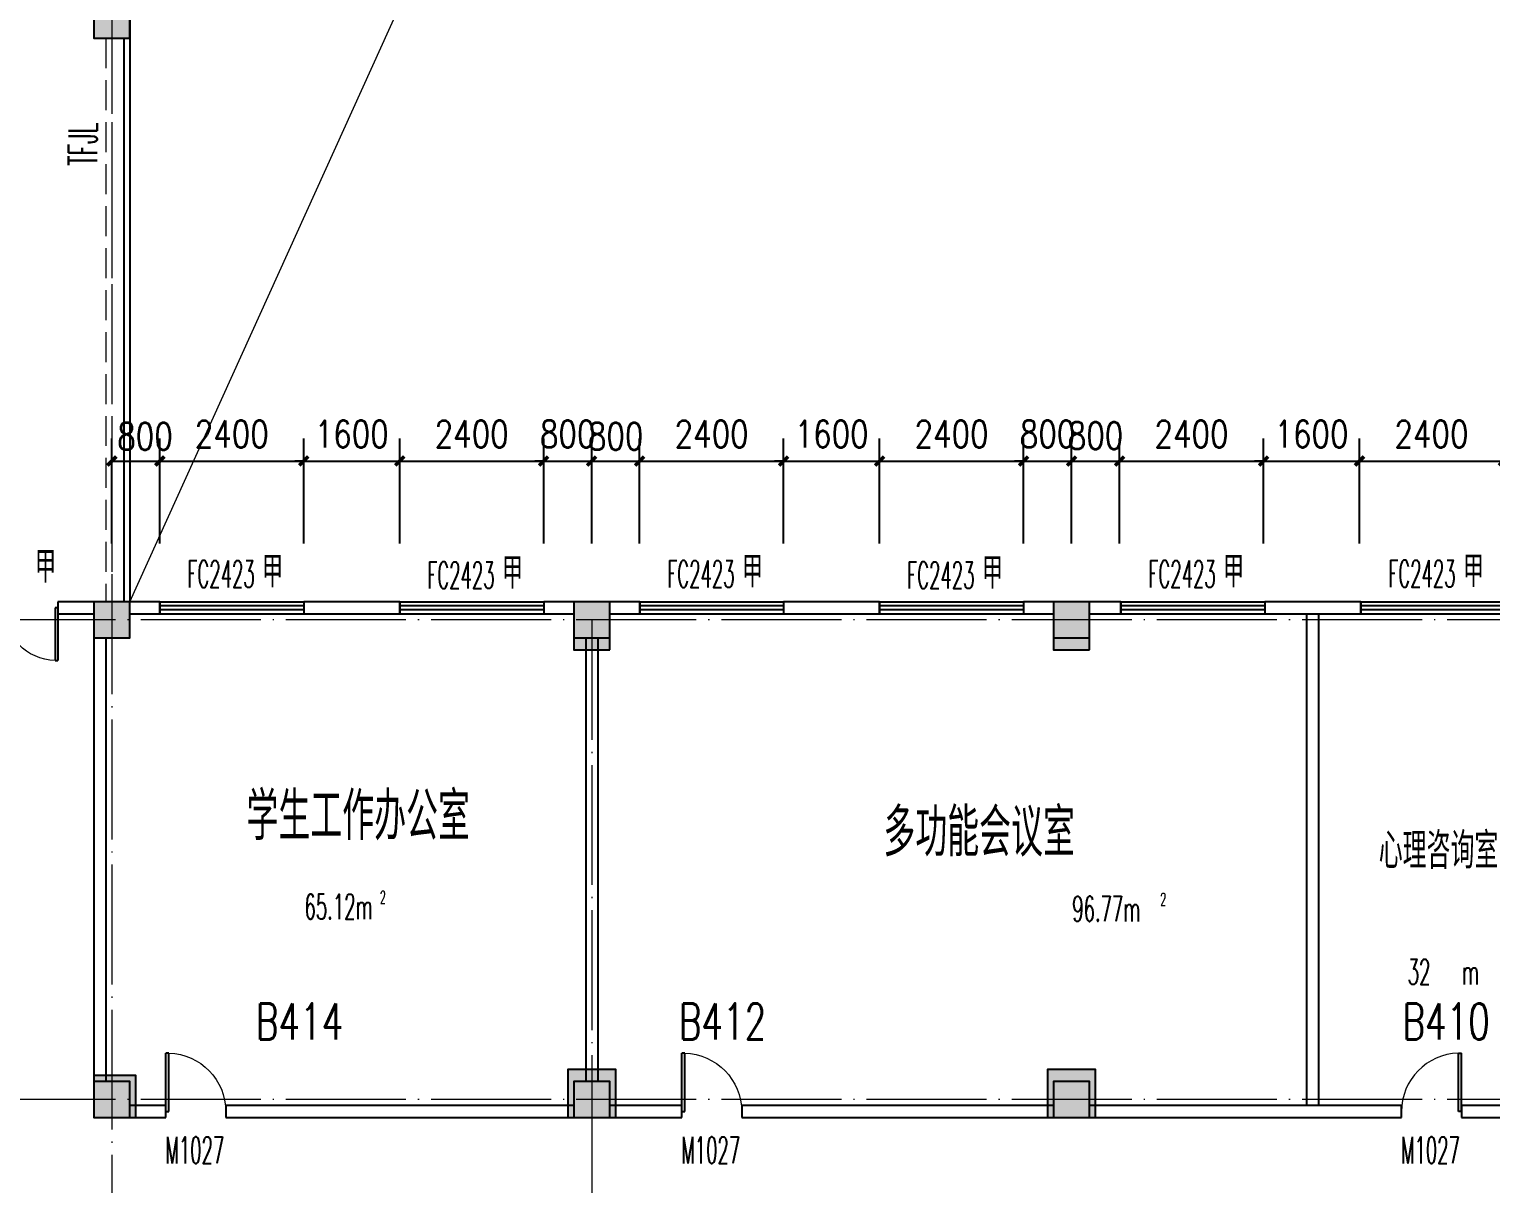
# Model space of a CAD drawing. Extents: x 1417642 to 3570900, y 124798 to 1191112.
# Drawn here: x 1523634 to 1547999, y 315814 to 335067 of the extents above; entities that cross this region are included whole.
import ezdxf

# ---------------------------------------------------------------- set-up
doc = ezdxf.new("R2010")
doc.units = 0
doc.header["$LTSCALE"] = 1000
doc.header["$MEASUREMENT"] = 0
doc.linetypes.add('DASH', pattern=[0.35, 0.25, -0.1])
doc.linetypes.add('DOTE', pattern=[2.42, 2, -0.2, 0.02, -0.2])
doc.layers.get('0').update_dxf_attribs({"linetype": 'CONTINUOUS'})
doc.layers.get('Defpoints').update_dxf_attribs({"linetype": 'CONTINUOUS'})
for name, color, linetype in [('colu', 2, 'CONTINUOUS'), ('COLUMN', 9, 'CONTINUOUS'), ('DOTE', 1, 'DOTE'), ('LATRINE', 6, 'CONTINUOUS'), ('PUB_DIM', 3, 'CONTINUOUS'), ('PUB_HATCH', 8, 'CONTINUOUS'), ('PUB_TEXT', 40, 'CONTINUOUS'), ('SPACE', 7, 'CONTINUOUS'), ('STAIR', 2, 'CONTINUOUS'), ('tiaozheng', 20, 'CONTINUOUS'), ('WALL', 4, 'CONTINUOUS'), ('WINDOW', 2, 'CONTINUOUS'), ('WINDOW_TEXT', 7, 'CONTINUOUS'), ('填充', 252, 'CONTINUOUS'), ('柱填充', 8, 'CONTINUOUS')]:
    doc.layers.add(name, color=color, linetype=linetype)
doc.styles.add('_TCH_SPACE', font='ROMANS', dxfattribs={"width": 0.7, "height": 5, "bigfont": 'Z'})
doc.styles.add('_TCH_WINDOW', font='ROMANS.shx', dxfattribs={"width": 0.7, "height": 400, "bigfont": 'Z.shx'})
doc.styles.add('DIM_FONT', font='SIMPLEX.shx', dxfattribs={"width": 0.8})
doc.styles.add('Z', font='ROMANS', dxfattribs={"width": 0.7, "bigfont": 'Z'})
doc.dimstyles.new('DIMN150', dxfattribs={"dimscale": 1.5, "dimtxt": 300, "dimasz": 100, "dimexe": 250, "dimexo": 300, "dimgap": 150, "dimtad": 1, "dimdec": 0, "dimzin": 0, "dimdsep": 46, "dimtxsty": 'DIM_FONT', "dimblk": 'ARCHTICK', "dimcen": 0.09, "dimdle": 1.5, "dimclrt": 7, "dimazin": 2, "dimtfac": 1, "dimtdec": 0, "dimtix": 1, "dimtmove": 2, "dimatfit": 3, "dimldrblk": 'ARCHTICK', "dimfxl": 1, "dimtolj": 1, "dimtzin": 0, "dimarcsym": 0})

# ---------------------------------------------------------------- blocks, each defined once
blk = doc.blocks.new('i89')
at = {"layer": '柱填充'}
h = blk.add_hatch(color=256, dxfattribs=at)
h.paths.add_polyline_path([(1555333, 501498), (1555333, 502098), (1554733, 502098), (1554733, 501498)])
h.paths.add_polyline_path([(1525733, 501498), (1525733, 502098), (1525133, 502098), (1525133, 501498)])
h.paths.add_polyline_path([(1517733, 501498), (1517733, 502098), (1517133, 502098), (1517133, 501498)])
h.paths.add_polyline_path([(1509733, 501498), (1509733, 502098), (1509133, 502098), (1509133, 501498)])
h.paths.add_polyline_path([(1501733, 501498), (1501733, 502098), (1501133, 502098), (1501133, 501498)])
h.paths.add_polyline_path([(1498133, 501498), (1498133, 502098), (1497533, 502098), (1497533, 501498)])
h.paths.add_polyline_path([(1498133, 529448), (1498133, 530148), (1497433, 530148), (1497433, 529448)])
h.paths.add_polyline_path([(1498133, 537448), (1498133, 538148), (1497433, 538148), (1497433, 537448)])
h.paths.add_polyline_path([(1541783, 545398), (1541783, 546098), (1541083, 546098), (1541083, 545398)])
h.paths.add_polyline_path([(1565333, 559098), (1565333, 559698), (1564733, 559698), (1564733, 559098)])
h.paths.add_polyline_path([(1565383, 549098), (1565383, 549798), (1564683, 549798), (1564683, 549098)])
h.paths.add_polyline_path([(1565333, 545498), (1565333, 546098), (1564733, 546098), (1564733, 545498)])
h.paths.add_polyline_path([(1565383, 538098), (1564683, 538098), (1564683, 537498), (1565383, 537498)])
h.paths.add_polyline_path([(1565333, 529498), (1565333, 530098), (1564733, 530098), (1564733, 529498)])
h.paths.add_polyline_path([(1565333, 519498), (1565333, 520098), (1564733, 520098), (1564733, 519498)])
h.paths.add_polyline_path([(1565333, 511498), (1565333, 512098), (1564733, 512098), (1564733, 511498)])
h.paths.add_polyline_path([(1565333, 501498), (1565333, 502098), (1564733, 502098), (1564733, 501498)])
h.paths.add_polyline_path([(1555333, 559098), (1555333, 559698), (1554733, 559698), (1554733, 559098)])
h.paths.add_polyline_path([(1555333, 549098), (1555333, 549698), (1554733, 549698), (1554733, 549098)])
h.paths.add_polyline_path([(1555333, 545498), (1555333, 546098), (1554733, 546098), (1554733, 545498)])
h.paths.add_polyline_path([(1555333, 537498), (1555333, 538098), (1554733, 538098), (1554733, 537498)])
h.paths.add_polyline_path([(1555433, 529448), (1555433, 530148), (1554733, 530148), (1554733, 529448)])
h.paths.add_polyline_path([(1555433, 519448), (1555433, 520148), (1554733, 520148), (1554733, 519448)])
h.paths.add_polyline_path([(1555433, 511498), (1555433, 512198), (1554733, 512198), (1554733, 511498)])
h.paths.add_polyline_path([(1551733, 557298), (1551733, 557898), (1551133, 557898), (1551133, 557298)])
h.paths.add_polyline_path([(1551783, 549098), (1551783, 549798), (1551083, 549798), (1551083, 549098)])
h.paths.add_polyline_path([(1551733, 545498), (1551733, 546098), (1551133, 546098), (1551133, 545498)])
h.paths.add_polyline_path([(1551733, 537498), (1551733, 538098), (1551133, 538098), (1551133, 537498)])
h.paths.add_polyline_path([(1551733, 529498), (1551733, 530098), (1551133, 530098), (1551133, 529498)])
h.paths.add_polyline_path([(1551733, 519498), (1551733, 520098), (1551133, 520098), (1551133, 519498)])
h.paths.add_polyline_path([(1551783, 511498), (1551783, 512198), (1551083, 512198), (1551083, 511498)])
h.paths.add_polyline_path([(1551733, 501498), (1551733, 502098), (1551133, 502098), (1551133, 501498)])
h.paths.add_polyline_path([(1541733, 559098), (1541733, 559698), (1541133, 559698), (1541133, 559098)])
h.paths.add_polyline_path([(1541733, 557298), (1541733, 557898), (1541133, 557898), (1541133, 557298)])
h.paths.add_polyline_path([(1541783, 549098), (1541783, 549798), (1541083, 549798), (1541083, 549098)])
h.paths.add_polyline_path([(1541733, 537498), (1541733, 538298), (1541133, 538298), (1541133, 537498)])
h.paths.add_polyline_path([(1541733, 519298), (1541733, 520098), (1541133, 520098), (1541133, 519298)])
h.paths.add_polyline_path([(1541833, 511498), (1541833, 512298), (1541033, 512298), (1541033, 511498)])
h.paths.add_polyline_path([(1541733, 501498), (1541733, 502098), (1541133, 502098), (1541133, 501498)])
h.paths.add_polyline_path([(1533733, 559098), (1533733, 559698), (1533133, 559698), (1533133, 559098)])
h.paths.add_polyline_path([(1533783, 549098), (1533783, 549798), (1533083, 549798), (1533083, 549098)])
h.paths.add_polyline_path([(1533733, 545498), (1533733, 546098), (1533133, 546098), (1533133, 545498)])
h.paths.add_polyline_path([(1533733, 537498), (1533733, 538298), (1533133, 538298), (1533133, 537498)])
h.paths.add_polyline_path([(1533733, 519298), (1533733, 520098), (1533133, 520098), (1533133, 519298)])
h.paths.add_polyline_path([(1533833, 511498), (1533833, 512298), (1533033, 512298), (1533033, 511498)])
h.paths.add_polyline_path([(1533733, 501498), (1533733, 502098), (1533133, 502098), (1533133, 501498)])
h.paths.add_polyline_path([(1525733, 559098), (1525733, 559698), (1525133, 559698), (1525133, 559098)])
h.paths.add_polyline_path([(1525783, 549098), (1525783, 549798), (1525083, 549798), (1525083, 549098)])
h.paths.add_polyline_path([(1525733, 545498), (1525733, 546098), (1525133, 546098), (1525133, 545498)])
h.paths.add_polyline_path([(1525733, 537498), (1525733, 538298), (1525133, 538298), (1525133, 537498)])
h.paths.add_polyline_path([(1525733, 519298), (1525733, 520098), (1525133, 520098), (1525133, 519298)])
h.paths.add_polyline_path([(1525833, 511498), (1525833, 512298), (1525033, 512298), (1525033, 511498)])
h.paths.add_polyline_path([(1517733, 559098), (1517733, 559698), (1517133, 559698), (1517133, 559098)])
h.paths.add_polyline_path([(1517783, 549098), (1517783, 549798), (1517083, 549798), (1517083, 549098)])
h.paths.add_polyline_path([(1517733, 545498), (1517733, 546098), (1517133, 546098), (1517133, 545498)])
h.paths.add_polyline_path([(1517733, 537498), (1517733, 538298), (1517133, 538298), (1517133, 537498)])
h.paths.add_polyline_path([(1517733, 519298), (1517733, 520098), (1517133, 520098), (1517133, 519298)])
h.paths.add_polyline_path([(1517833, 511498), (1517833, 512298), (1517033, 512298), (1517033, 511498)])
h.paths.add_polyline_path([(1509733, 559098), (1509733, 559698), (1509133, 559698), (1509133, 559098)])
h.paths.add_polyline_path([(1509783, 549098), (1509783, 549798), (1509083, 549798), (1509083, 549098)])
h.paths.add_polyline_path([(1509733, 545498), (1509733, 546098), (1509133, 546098), (1509133, 545498)])
h.paths.add_polyline_path([(1509733, 537498), (1509733, 538298), (1509133, 538298), (1509133, 537498)])
h.paths.add_polyline_path([(1509733, 519298), (1509733, 520098), (1509133, 520098), (1509133, 519298)])
h.paths.add_polyline_path([(1509833, 511498), (1509833, 512298), (1509033, 512298), (1509033, 511498)])
h.paths.add_polyline_path([(1509733, 480798), (1509733, 481398), (1509133, 481398), (1509133, 480798)])
h.paths.add_polyline_path([(1501733, 559098), (1501733, 559698), (1501133, 559698), (1501133, 559098)])
h.paths.add_polyline_path([(1501733, 549098), (1501733, 549698), (1501133, 549698), (1501133, 549098)])
h.paths.add_polyline_path([(1501733, 545498), (1501733, 546098), (1501133, 546098), (1501133, 545498)])
h.paths.add_polyline_path([(1501733, 537498), (1501733, 538098), (1501133, 538098), (1501133, 537498)])
h.paths.add_polyline_path([(1501733, 529498), (1501733, 530098), (1501133, 530098), (1501133, 529498)])
h.paths.add_polyline_path([(1501733, 519498), (1501733, 520098), (1501133, 520098), (1501133, 519498)])
h.paths.add_polyline_path([(1501833, 511498), (1501833, 512198), (1501133, 512198), (1501133, 511498)])
h.paths.add_polyline_path([(1501733, 480798), (1501733, 481398), (1501133, 481398), (1501133, 480798)])
h.paths.add_polyline_path([(1498133, 559098), (1498133, 559698), (1497533, 559698), (1497533, 559098)])
h.paths.add_polyline_path([(1498183, 549098), (1498183, 549798), (1497483, 549798), (1497483, 549098)])
h.paths.add_polyline_path([(1498133, 545498), (1498133, 546098), (1497533, 546098), (1497533, 545498)])
h.paths.add_polyline_path([(1498133, 519448), (1498133, 520148), (1497433, 520148), (1497433, 519448)])
h.paths.add_polyline_path([(1498133, 511448), (1498133, 512148), (1497433, 512148), (1497433, 511448)])
h.paths.add_polyline_path([(1498133, 480798), (1498133, 481398), (1497533, 481398), (1497533, 480798)])
h.paths.add_polyline_path([(1488133, 559098), (1488133, 559698), (1487533, 559698), (1487533, 559098)])
h.paths.add_polyline_path([(1488233, 549098), (1488233, 549798), (1487533, 549798), (1487533, 549098)])
h.paths.add_polyline_path([(1488133, 545498), (1488133, 546098), (1487533, 546098), (1487533, 545498)])
h.paths.add_polyline_path([(1488133, 537498), (1488133, 538098), (1487533, 538098), (1487533, 537498)])
h.paths.add_polyline_path([(1488133, 529498), (1488133, 530098), (1487533, 530098), (1487533, 529498)])
h.paths.add_polyline_path([(1488133, 519498), (1488133, 520098), (1487533, 520098), (1487533, 519498)])
h.paths.add_polyline_path([(1488133, 511498), (1488133, 512098), (1487533, 512098), (1487533, 511498)])
h.paths.add_polyline_path([(1488133, 501498), (1488133, 502098), (1487533, 502098), (1487533, 501498)])
h.paths.add_polyline_path([(1488133, 480798), (1488133, 481398), (1487533, 481398), (1487533, 480798)])
h.paths.add_polyline_path([(1498133, 484398), (1498133, 485198), (1497433, 485198), (1497433, 484398)])
h.paths.add_polyline_path([(1498134, 496298), (1498134, 497098), (1497433, 497098), (1497433, 496298)])
h.paths.add_polyline_path([(1487533, 497098), (1487533, 496298), (1488233, 496298), (1488233, 497098)])
h.paths.add_polyline_path([(1487533, 485198), (1487533, 484398), (1488233, 484398), (1488233, 485198)])
h.paths.add_polyline_path([(1509733, 496298), (1509733, 497098), (1509033, 497098), (1509033, 496298)])
h.paths.add_polyline_path([(1509733, 484398), (1509733, 485198), (1509033, 485198), (1509033, 484398)])
at = {"layer": 'colu'}
for points in [[(1501733, 529498), (1501733, 530098), (1501133, 530098), (1501133, 529498)], [(1501733, 519498), (1501733, 520098), (1501133, 520098), (1501133, 519498)], [(1509733, 519298), (1509733, 520098), (1509133, 520098), (1509133, 519298)], [(1517733, 519298), (1517733, 520098), (1517133, 520098), (1517133, 519298)], [(1501833, 511498), (1501833, 512198), (1501133, 512198), (1501133, 511498)], [(1509833, 511498), (1509833, 512298), (1509033, 512298), (1509033, 511498)], [(1517833, 511498), (1517833, 512298), (1517033, 512298), (1517033, 511498)]]:
    blk.add_lwpolyline(points, close=True, dxfattribs=at)
blk = doc.blocks.new('_ArchTick')
at = {"color": 0, "linetype": 'ByBlock', "const_width": 0.4}
blk.add_lwpolyline([(-0.5, -0.5), (0.5, 0.5)], dxfattribs=at)
blk = doc.blocks.new('*D906')
at = {"layer": 'Defpoints', "color": 0}
for p in [(1525810, 327866), (1525010, 326039), (1525810, 326039)]:
    blk.add_point(p, dxfattribs=at)
at = {"layer": 'PUB_DIM', "color": 0, "lineweight": -2}
for p, q in [((1525010, 326489), (1525010, 328241)), ((1525810, 326489), (1525810, 328241)), ((1525008, 327866), (1525813, 327866))]:
    blk.add_line(p, q, dxfattribs=at)
at = {"layer": 'PUB_DIM', "color": 0, "lineweight": -2, "xscale": 150, "yscale": 150, "zscale": 150, "rotation": 180}
blk.add_blockref('_ArchTick', (1525010, 327866), dxfattribs=at)
at = {"layer": 'PUB_DIM', "color": 0, "lineweight": -2, "xscale": 150, "yscale": 150, "zscale": 150}
blk.add_blockref('_ArchTick', (1525810, 327866), dxfattribs=at)
at = {"layer": 'PUB_DIM', "color": 7, "insert": (1525564, 328277), "char_height": 450, "attachment_point": 5, "style": 'DIM_FONT'}
blk.add_mtext('\\A1;800', dxfattribs=at)
blk = doc.blocks.new('*D907')
at = {"layer": 'Defpoints', "color": 0}
for p in [(1528210, 327866), (1525810, 326039), (1528210, 326039)]:
    blk.add_point(p, dxfattribs=at)
at = {"layer": 'PUB_DIM', "color": 0, "lineweight": -2}
for p, q in [((1525810, 326489), (1525810, 328241)), ((1528210, 326489), (1528210, 328241)), ((1525808, 327866), (1528213, 327866))]:
    blk.add_line(p, q, dxfattribs=at)
at = {"layer": 'PUB_DIM', "color": 0, "lineweight": -2, "xscale": 150, "yscale": 150, "zscale": 150, "rotation": 180}
blk.add_blockref('_ArchTick', (1525810, 327866), dxfattribs=at)
at = {"layer": 'PUB_DIM', "color": 0, "lineweight": -2, "xscale": 150, "yscale": 150, "zscale": 150}
blk.add_blockref('_ArchTick', (1528210, 327866), dxfattribs=at)
at = {"layer": 'PUB_DIM', "color": 7, "insert": (1527010, 328316), "char_height": 450, "attachment_point": 5, "style": 'DIM_FONT'}
blk.add_mtext('\\A1;2400', dxfattribs=at)
blk = doc.blocks.new('*D908')
at = {"layer": 'Defpoints', "color": 0}
for p in [(1529810, 327866), (1528210, 326039), (1529810, 326039)]:
    blk.add_point(p, dxfattribs=at)
at = {"layer": 'PUB_DIM', "color": 0, "lineweight": -2}
for p, q in [((1528210, 326489), (1528210, 328241)), ((1529810, 326489), (1529810, 328241)), ((1528210, 327866), (1528060, 327866)), ((1528210, 327866), (1529810, 327866)), ((1529810, 327866), (1529960, 327866))]:
    blk.add_line(p, q, dxfattribs=at)
at = {"layer": 'PUB_DIM', "color": 0, "lineweight": -2, "xscale": 150, "yscale": 150, "zscale": 150}
blk.add_blockref('_ArchTick', (1528210, 327866), dxfattribs=at)
at = {"layer": 'PUB_DIM', "color": 0, "lineweight": -2, "xscale": 150, "yscale": 150, "zscale": 150, "rotation": 180}
blk.add_blockref('_ArchTick', (1529810, 327866), dxfattribs=at)
at = {"layer": 'PUB_DIM', "color": 7, "insert": (1529010, 328316), "char_height": 450, "attachment_point": 5, "style": 'DIM_FONT'}
blk.add_mtext('\\A1;1600', dxfattribs=at)
blk = doc.blocks.new('*D909')
at = {"layer": 'Defpoints', "color": 0}
for p in [(1532210, 327866), (1529810, 326039), (1532210, 326039)]:
    blk.add_point(p, dxfattribs=at)
at = {"layer": 'PUB_DIM', "color": 0, "lineweight": -2}
for p, q in [((1529810, 326489), (1529810, 328241)), ((1532210, 326489), (1532210, 328241)), ((1529808, 327866), (1532213, 327866))]:
    blk.add_line(p, q, dxfattribs=at)
at = {"layer": 'PUB_DIM', "color": 0, "lineweight": -2, "xscale": 150, "yscale": 150, "zscale": 150, "rotation": 180}
blk.add_blockref('_ArchTick', (1529810, 327866), dxfattribs=at)
at = {"layer": 'PUB_DIM', "color": 0, "lineweight": -2, "xscale": 150, "yscale": 150, "zscale": 150}
blk.add_blockref('_ArchTick', (1532210, 327866), dxfattribs=at)
at = {"layer": 'PUB_DIM', "color": 7, "insert": (1531010, 328316), "char_height": 450, "attachment_point": 5, "style": 'DIM_FONT'}
blk.add_mtext('\\A1;2400', dxfattribs=at)
blk = doc.blocks.new('*D910')
at = {"layer": 'Defpoints', "color": 0}
for p in [(1533010, 327866), (1532210, 326039), (1533010, 326039)]:
    blk.add_point(p, dxfattribs=at)
at = {"layer": 'PUB_DIM', "color": 0, "lineweight": -2}
for p, q in [((1532210, 326489), (1532210, 328241)), ((1533010, 326489), (1533010, 328241)), ((1532210, 327866), (1532060, 327866)), ((1532210, 327866), (1533010, 327866)), ((1533010, 327866), (1533160, 327866))]:
    blk.add_line(p, q, dxfattribs=at)
at = {"layer": 'PUB_DIM', "color": 0, "lineweight": -2, "xscale": 150, "yscale": 150, "zscale": 150}
blk.add_blockref('_ArchTick', (1532210, 327866), dxfattribs=at)
at = {"layer": 'PUB_DIM', "color": 0, "lineweight": -2, "xscale": 150, "yscale": 150, "zscale": 150, "rotation": 180}
blk.add_blockref('_ArchTick', (1533010, 327866), dxfattribs=at)
at = {"layer": 'PUB_DIM', "color": 7, "insert": (1532610, 328316), "char_height": 450, "attachment_point": 5, "style": 'DIM_FONT'}
blk.add_mtext('\\A1;800', dxfattribs=at)
blk = doc.blocks.new('*D911')
at = {"layer": 'Defpoints', "color": 0}
for p in [(1533810, 327866), (1533010, 326039), (1533810, 326039)]:
    blk.add_point(p, dxfattribs=at)
at = {"layer": 'PUB_DIM', "color": 0, "lineweight": -2}
for p, q in [((1533010, 326489), (1533010, 328241)), ((1533810, 326489), (1533810, 328241)), ((1533008, 327866), (1533813, 327866))]:
    blk.add_line(p, q, dxfattribs=at)
at = {"layer": 'PUB_DIM', "color": 0, "lineweight": -2, "xscale": 150, "yscale": 150, "zscale": 150, "rotation": 180}
blk.add_blockref('_ArchTick', (1533010, 327866), dxfattribs=at)
at = {"layer": 'PUB_DIM', "color": 0, "lineweight": -2, "xscale": 150, "yscale": 150, "zscale": 150}
blk.add_blockref('_ArchTick', (1533810, 327866), dxfattribs=at)
at = {"layer": 'PUB_DIM', "color": 7, "insert": (1533410, 328280), "char_height": 450, "attachment_point": 5, "style": 'DIM_FONT'}
blk.add_mtext('\\A1;800', dxfattribs=at)
blk = doc.blocks.new('*D912')
at = {"layer": 'Defpoints', "color": 0}
for p in [(1536210, 327866), (1533810, 326039), (1536210, 326039)]:
    blk.add_point(p, dxfattribs=at)
at = {"layer": 'PUB_DIM', "color": 0, "lineweight": -2}
for p, q in [((1533810, 326489), (1533810, 328241)), ((1536210, 326489), (1536210, 328241)), ((1533808, 327866), (1536213, 327866))]:
    blk.add_line(p, q, dxfattribs=at)
at = {"layer": 'PUB_DIM', "color": 0, "lineweight": -2, "xscale": 150, "yscale": 150, "zscale": 150, "rotation": 180}
blk.add_blockref('_ArchTick', (1533810, 327866), dxfattribs=at)
at = {"layer": 'PUB_DIM', "color": 0, "lineweight": -2, "xscale": 150, "yscale": 150, "zscale": 150}
blk.add_blockref('_ArchTick', (1536210, 327866), dxfattribs=at)
at = {"layer": 'PUB_DIM', "color": 7, "insert": (1535010, 328316), "char_height": 450, "attachment_point": 5, "style": 'DIM_FONT'}
blk.add_mtext('\\A1;2400', dxfattribs=at)
blk = doc.blocks.new('*D913')
at = {"layer": 'Defpoints', "color": 0}
for p in [(1537810, 327866), (1536210, 326039), (1537810, 326039)]:
    blk.add_point(p, dxfattribs=at)
at = {"layer": 'PUB_DIM', "color": 0, "lineweight": -2}
for p, q in [((1536210, 326489), (1536210, 328241)), ((1537810, 326489), (1537810, 328241)), ((1536210, 327866), (1536060, 327866)), ((1536210, 327866), (1537810, 327866)), ((1537810, 327866), (1537960, 327866))]:
    blk.add_line(p, q, dxfattribs=at)
at = {"layer": 'PUB_DIM', "color": 0, "lineweight": -2, "xscale": 150, "yscale": 150, "zscale": 150}
blk.add_blockref('_ArchTick', (1536210, 327866), dxfattribs=at)
at = {"layer": 'PUB_DIM', "color": 0, "lineweight": -2, "xscale": 150, "yscale": 150, "zscale": 150, "rotation": 180}
blk.add_blockref('_ArchTick', (1537810, 327866), dxfattribs=at)
at = {"layer": 'PUB_DIM', "color": 7, "insert": (1537010, 328316), "char_height": 450, "attachment_point": 5, "style": 'DIM_FONT'}
blk.add_mtext('\\A1;1600', dxfattribs=at)
blk = doc.blocks.new('*D914')
at = {"layer": 'Defpoints', "color": 0}
for p in [(1540210, 327866), (1537810, 326039), (1540210, 326039)]:
    blk.add_point(p, dxfattribs=at)
at = {"layer": 'PUB_DIM', "color": 0, "lineweight": -2}
for p, q in [((1537810, 326489), (1537810, 328241)), ((1540210, 326489), (1540210, 328241)), ((1537808, 327866), (1540213, 327866))]:
    blk.add_line(p, q, dxfattribs=at)
at = {"layer": 'PUB_DIM', "color": 0, "lineweight": -2, "xscale": 150, "yscale": 150, "zscale": 150, "rotation": 180}
blk.add_blockref('_ArchTick', (1537810, 327866), dxfattribs=at)
at = {"layer": 'PUB_DIM', "color": 0, "lineweight": -2, "xscale": 150, "yscale": 150, "zscale": 150}
blk.add_blockref('_ArchTick', (1540210, 327866), dxfattribs=at)
at = {"layer": 'PUB_DIM', "color": 7, "insert": (1539010, 328316), "char_height": 450, "attachment_point": 5, "style": 'DIM_FONT'}
blk.add_mtext('\\A1;2400', dxfattribs=at)
blk = doc.blocks.new('*D915')
at = {"layer": 'Defpoints', "color": 0}
for p in [(1541010, 327866), (1540210, 326039), (1541010, 326039)]:
    blk.add_point(p, dxfattribs=at)
at = {"layer": 'PUB_DIM', "color": 0, "lineweight": -2}
for p, q in [((1540210, 326489), (1540210, 328241)), ((1541010, 326489), (1541010, 328241)), ((1540210, 327866), (1540060, 327866)), ((1540210, 327866), (1541010, 327866)), ((1541010, 327866), (1541160, 327866))]:
    blk.add_line(p, q, dxfattribs=at)
at = {"layer": 'PUB_DIM', "color": 0, "lineweight": -2, "xscale": 150, "yscale": 150, "zscale": 150}
blk.add_blockref('_ArchTick', (1540210, 327866), dxfattribs=at)
at = {"layer": 'PUB_DIM', "color": 0, "lineweight": -2, "xscale": 150, "yscale": 150, "zscale": 150, "rotation": 180}
blk.add_blockref('_ArchTick', (1541010, 327866), dxfattribs=at)
at = {"layer": 'PUB_DIM', "color": 7, "insert": (1540610, 328316), "char_height": 450, "attachment_point": 5, "style": 'DIM_FONT'}
blk.add_mtext('\\A1;800', dxfattribs=at)
blk = doc.blocks.new('*D916')
at = {"layer": 'Defpoints', "color": 0}
for p in [(1541810, 327866), (1541010, 326039), (1541810, 326039)]:
    blk.add_point(p, dxfattribs=at)
at = {"layer": 'PUB_DIM', "color": 0, "lineweight": -2}
for p, q in [((1541010, 326489), (1541010, 328241)), ((1541810, 326489), (1541810, 328241)), ((1541008, 327866), (1541812, 327866))]:
    blk.add_line(p, q, dxfattribs=at)
at = {"layer": 'PUB_DIM', "color": 0, "lineweight": -2, "xscale": 150, "yscale": 150, "zscale": 150, "rotation": 180}
blk.add_blockref('_ArchTick', (1541010, 327866), dxfattribs=at)
at = {"layer": 'PUB_DIM', "color": 0, "lineweight": -2, "xscale": 150, "yscale": 150, "zscale": 150}
blk.add_blockref('_ArchTick', (1541810, 327866), dxfattribs=at)
at = {"layer": 'PUB_DIM', "color": 7, "insert": (1541410, 328289), "char_height": 450, "attachment_point": 5, "style": 'DIM_FONT'}
blk.add_mtext('\\A1;800', dxfattribs=at)
blk = doc.blocks.new('*D917')
at = {"layer": 'Defpoints', "color": 0}
for p in [(1544210, 327866), (1541810, 326039), (1544210, 326039)]:
    blk.add_point(p, dxfattribs=at)
at = {"layer": 'PUB_DIM', "color": 0, "lineweight": -2}
for p, q in [((1541810, 326489), (1541810, 328241)), ((1544210, 326489), (1544210, 328241)), ((1541808, 327866), (1544212, 327866))]:
    blk.add_line(p, q, dxfattribs=at)
at = {"layer": 'PUB_DIM', "color": 0, "lineweight": -2, "xscale": 150, "yscale": 150, "zscale": 150, "rotation": 180}
blk.add_blockref('_ArchTick', (1541810, 327866), dxfattribs=at)
at = {"layer": 'PUB_DIM', "color": 0, "lineweight": -2, "xscale": 150, "yscale": 150, "zscale": 150}
blk.add_blockref('_ArchTick', (1544210, 327866), dxfattribs=at)
at = {"layer": 'PUB_DIM', "color": 7, "insert": (1543010, 328316), "char_height": 450, "attachment_point": 5, "style": 'DIM_FONT'}
blk.add_mtext('\\A1;2400', dxfattribs=at)
blk = doc.blocks.new('*D918')
at = {"layer": 'Defpoints', "color": 0}
for p in [(1545810, 327866), (1544210, 326039), (1545810, 326039)]:
    blk.add_point(p, dxfattribs=at)
at = {"layer": 'PUB_DIM', "color": 0, "lineweight": -2}
for p, q in [((1544210, 326489), (1544210, 328241)), ((1545810, 326489), (1545810, 328241)), ((1544210, 327866), (1544060, 327866)), ((1544210, 327866), (1545810, 327866)), ((1545810, 327866), (1545960, 327866))]:
    blk.add_line(p, q, dxfattribs=at)
at = {"layer": 'PUB_DIM', "color": 0, "lineweight": -2, "xscale": 150, "yscale": 150, "zscale": 150}
blk.add_blockref('_ArchTick', (1544210, 327866), dxfattribs=at)
at = {"layer": 'PUB_DIM', "color": 0, "lineweight": -2, "xscale": 150, "yscale": 150, "zscale": 150, "rotation": 180}
blk.add_blockref('_ArchTick', (1545810, 327866), dxfattribs=at)
at = {"layer": 'PUB_DIM', "color": 7, "insert": (1545010, 328316), "char_height": 450, "attachment_point": 5, "style": 'DIM_FONT'}
blk.add_mtext('\\A1;1600', dxfattribs=at)
blk = doc.blocks.new('*D919')
at = {"layer": 'Defpoints', "color": 0}
for p in [(1548210, 327866), (1545810, 326039), (1548210, 326039)]:
    blk.add_point(p, dxfattribs=at)
at = {"layer": 'PUB_DIM', "color": 0, "lineweight": -2}
for p, q in [((1545810, 326489), (1545810, 328241)), ((1548210, 326489), (1548210, 328241)), ((1545808, 327866), (1548212, 327866))]:
    blk.add_line(p, q, dxfattribs=at)
at = {"layer": 'PUB_DIM', "color": 0, "lineweight": -2, "xscale": 150, "yscale": 150, "zscale": 150, "rotation": 180}
blk.add_blockref('_ArchTick', (1545810, 327866), dxfattribs=at)
at = {"layer": 'PUB_DIM', "color": 0, "lineweight": -2, "xscale": 150, "yscale": 150, "zscale": 150}
blk.add_blockref('_ArchTick', (1548210, 327866), dxfattribs=at)
at = {"layer": 'PUB_DIM', "color": 7, "insert": (1547010, 328316), "char_height": 450, "attachment_point": 5, "style": 'DIM_FONT'}
blk.add_mtext('\\A1;2400', dxfattribs=at)
blk = doc.blocks.new('_FZH')
blk.add_lwpolyline([(-0.5, -0.5), (0.5, -0.5), (0.5, 0.5), (-0.5, 0.5)], close=True)
at = {"layer": 'PUB_HATCH'}
blk.add_solid([(-0.5, -0.5), (0.5, -0.5), (-0.5, 0.5), (0.5, 0.5)], dxfattribs=at)
blk = doc.blocks.new('$TCHSYS$WIN2D')
for p, q in [((-0.5, 0.5), (0.5, 0.5)), ((-0.5, 0.5), (-0.5, -0.5)), ((0.5, 0.5), (0.5, -0.5)), ((0.5, 0.167), (-0.5, 0.167)), ((0.5, -0.167), (-0.5, -0.167)), ((-0.5, -0.5), (0.5, -0.5))]:
    blk.add_line(p, q)
blk = doc.blocks.new('$DorLib2D$00000001')
for p, q in [((0.45, 0.975), (0.5, 0.975)), ((0.45, 0), (0.45, 0.975)), ((0.5, 0), (0.5, 0.975)), ((0.5, 0), (0.45, 0))]:
    blk.add_line(p, q)
at = {"lineweight": 13}
blk.add_arc((0.475, 0), 0.975, 91.4693, 180, dxfattribs=at)
blk = doc.blocks.new('$DorLib2D$00000002')
for p, q in [((-0.5, 0), (-0.5, 0.4875)), ((-0.475, 0.4875), (-0.5, 0.4875)), ((-0.475, 0), (-0.475, 0.4875)), ((0.475, 0), (0.475, 0.4875)), ((0.475, 0.4875), (0.5, 0.4875)), ((0.5, 0), (0.5, 0.4875)), ((-0.5, 0), (-0.475, 0)), ((0.5, 0), (0.475, 0))]:
    blk.add_line(p, q)
at = {"lineweight": 13}
for centre, start, end in [((-0.4875, 0), 0, 88.53072), ((0.4875, 0), 91.46928, 180)]:
    blk.add_arc(centre, 0.4875, start, end, dxfattribs=at)

msp = doc.modelspace()

# ---------------------------------------------------------------- linework, layer by layer
at = {"layer": 'DOTE', "lineweight": 0}
for points in [[(1525010.3, 342917), (1525010.3, 259645.1)], [(1597673.8, 325217), (1501410.3, 325217)], [(1533010.3, 325217), (1533010.3, 259645.1)], [(1597673.8, 317217), (1501410.3, 317217)], [(1533010.3, 317217), (1533010.3, 259645.1)]]:
    msp.add_lwpolyline(points, dxfattribs=at)
at = {"layer": 'LATRINE', "linetype": 'DASH', "lineweight": 0, "ltscale": 2}
for p, q in [((1524910.3, 334917), (1524910.3, 325517)), ((1525010.3, 334917), (1525010.3, 325517))]:
    msp.add_line(p, q, dxfattribs=at)
at = {"layer": 'STAIR'}
for p, q in [((1525310.3, 342917), (1525310.3, 325517)), ((1525210.3, 334917), (1525210.3, 325517))]:
    msp.add_line(p, q, dxfattribs=at)
at = {"layer": 'STAIR', "lineweight": 0}
msp.add_lwpolyline([(1525310.3, 325517), (1530273, 336477.4), (1574810.3, 342917)], dxfattribs=at)
at = {"layer": 'WALL'}
for p, q in [((1524710.3, 325517), (1524110.3, 325517)), ((1524110.3, 325517), (1524110.3, 325317)), ((1525810.3, 325517), (1525310.3, 325517)), ((1525810.3, 325317), (1525810.3, 325517)), ((1529810.3, 325517), (1528210.3, 325517)), ((1528210.3, 325517), (1528210.3, 325317)), ((1529810.3, 325317), (1529810.3, 325517)), ((1532710.3, 325517), (1532210.3, 325517)), ((1532210.3, 325517), (1532210.3, 325317)), ((1533810.3, 325517), (1533310.3, 325517)), ((1533810.3, 325317), (1533810.3, 325517)), ((1537810.3, 325517), (1536210.3, 325517)), ((1536210.3, 325517), (1536210.3, 325317)), ((1537810.3, 325317), (1537810.3, 325517)), ((1540710.3, 325517), (1540210.3, 325517)), ((1540210.3, 325517), (1540210.3, 325317)), ((1541830.9, 325517), (1541310.3, 325517)), ((1541830.9, 325317), (1541830.9, 325517)), ((1545830.9, 325517), (1544230.9, 325517)), ((1544230.9, 325517), (1544230.9, 325317)), ((1545830.9, 325317), (1545830.9, 325517)), ((1524110.3, 325317), (1524710.3, 325317)), ((1525310.3, 325317), (1525810.3, 325317)), ((1528210.3, 325317), (1529810.3, 325317)), ((1532210.3, 325317), (1532710.3, 325317)), ((1533310.3, 325317), (1533810.3, 325317)), ((1536210.3, 325317), (1537810.3, 325317)), ((1540210.3, 325317), (1540710.3, 325317)), ((1541310.3, 325317), (1541830.9, 325317)), ((1544230.9, 325317), (1545830.9, 325317)), ((1544929.1, 325317), (1544929.1, 317917)), ((1545129.1, 325317), (1545129.1, 317917)), ((1524710.3, 324917), (1524710.3, 317517)), ((1524910.3, 324917), (1524910.3, 317517)), ((1532910.3, 324917), (1532910.3, 317517)), ((1533110.3, 324917), (1533110.3, 317517)), ((1544929.1, 324509.8), (1544929.1, 317109.8)), ((1545129.1, 324509.8), (1545129.1, 317109.8)), ((1525910.5, 317117), (1525310.3, 317117)), ((1525910.5, 316917), (1525910.5, 317117)), ((1532710.3, 317117), (1526910.5, 317117)), ((1526910.5, 317117), (1526910.5, 316917)), ((1534510.5, 317117), (1533310.3, 317117)), ((1534510.5, 316917), (1534510.5, 317117)), ((1540710.3, 317117), (1535510.5, 317117)), ((1535510.5, 317117), (1535510.5, 316917)), ((1546510.1, 317117), (1541310.3, 317117)), ((1546510.1, 316917), (1546510.1, 317117)), ((1548310.3, 317117), (1547510.1, 317117)), ((1547510.1, 317117), (1547510.1, 316917)), ((1525310.3, 316917), (1525910.5, 316917)), ((1526910.5, 316917), (1532710.3, 316917)), ((1533310.3, 316917), (1534510.5, 316917)), ((1535510.5, 316917), (1540710.3, 316917)), ((1541310.3, 316917), (1546510.1, 316917)), ((1547510.1, 316917), (1548410.3, 316917))]:
    msp.add_line(p, q, dxfattribs=at)

# ---------------------------------------------------------------- block references
at = {"layer": 'COLUMN', "lineweight": 0, "xscale": 600, "yscale": 600, "zscale": 600}
for p in [(1525010.3, 335217), (1525010.3, 325217), (1533010.3, 325217), (1541010.3, 325217), (1525010.3, 317217), (1533010.3, 317217), (1541010.3, 317217)]:
    msp.add_blockref('_FZH', p, dxfattribs=at)
at = {"layer": 'tiaozheng'}
msp.add_blockref('i89', (23577.2, -194581.3), dxfattribs=at)
at = {"layer": 'WINDOW', "color": 2, "xscale": -2400, "yscale": -200, "zscale": -2400}
for p, rotation in [((1527010.3, 325417), 179.9999999999645), ((1531010.3, 325417), 179.9999999999645), ((1535010.3, 325417), 180), ((1539010.3, 325417), 180), ((1543030.9, 325417), 180), ((1547030.9, 325417), 180)]:
    msp.add_blockref('$TCHSYS$WIN2D', p, dxfattribs=dict(at, rotation=rotation))
at = {"layer": 'WINDOW', "lineweight": 0, "xscale": 1800, "yscale": -1800, "zscale": 1800}
msp.add_blockref('$DorLib2D$00000002', (1523210.3, 325417), dxfattribs=at)
at = {"layer": 'WINDOW', "lineweight": 0}
ref = msp.add_blockref('$DorLib2D$00000001', (1526410.5, 317017), dxfattribs=dict(at, xscale=1000, yscale=-1000, zscale=1000, rotation=180))
ref.add_attrib('A', 'M1027', (1525901.2, 316150.1), dxfattribs={"layer": 'WINDOW_TEXT', "lineweight": 0, "height": 446.25, "style": '_TCH_WINDOW', "width": 0.494118})
ref = msp.add_blockref('$DorLib2D$00000001', (1535010.5, 317017), dxfattribs=dict(at, xscale=1000, yscale=-1000, zscale=1000, rotation=180))
ref.add_attrib('A', 'M1027', (1534501.2, 316150.1), dxfattribs={"layer": 'WINDOW_TEXT', "lineweight": 0, "height": 446.25, "style": '_TCH_WINDOW', "width": 0.494118})
ref = msp.add_blockref('$DorLib2D$00000001', (1547010.1, 317017), dxfattribs=dict(at, xscale=-1000, yscale=-1000, zscale=-1000, rotation=180))
ref.add_attrib('A', 'M1027', (1546500.9, 316150.1), dxfattribs={"layer": 'WINDOW_TEXT', "lineweight": 0, "height": 446.25, "style": '_TCH_WINDOW', "width": 0.494118})

# ---------------------------------------------------------------- texts
at = {"layer": 'PUB_TEXT', "style": 'Z', "width": 0.525}
msp.add_text('TFJL', height=480, rotation=90, dxfattribs=at).set_placement((1524767.8, 332789.3))
at = {"layer": 'PUB_TEXT', "color": 1, "lineweight": 60, "style": 'Z', "width": 0.7}
for s, p in [('B414', (1527410.4, 318220.6)), ('B412', (1534461.5, 318220.6)), ('B410', (1546525.1, 318220.6))]:
    msp.add_text(s, height=600, dxfattribs=at).set_placement(p)
at = {"layer": 'SPACE', "style": '_TCH_SPACE', "width": 0.525}
for s, height, p in [('65.12m', 420, (1528222.4, 320225)), ('2', 210, (1529482.4, 320487.5)), ('2', 210, (1542491.8, 320452.3)), ('96.77m', 420, (1541021.8, 320189.8)), ('32   m', 420, (1546614.1, 319136.9))]:
    msp.add_text(s, height=height, dxfattribs=at).set_placement(p)
at = {"layer": 'WINDOW_TEXT', "style": '_TCH_WINDOW', "width": 0.7}
msp.add_text('甲', height=525, dxfattribs=at).set_placement((1523732.1, 325840.3))
at = {"layer": 'WINDOW_TEXT', "color": 2, "style": '_TCH_WINDOW'}
for s, height, width, p in [('甲', 525, 0.7, (1527516.4, 325759.8)), ('甲', 525, 0.7, (1531516.4, 325739.2)), ('FC2423', 446.25, 0.494118, (1526266.9, 325759.8)), ('FC2423', 446.25, 0.494118, (1530266.9, 325739.2))]:
    msp.add_text(s, height=height, rotation=360, dxfattribs=dict(at, width=width)).set_placement(p)
for s, height, width, p in [('甲', 525, 0.7, (1535516.4, 325759.7)), ('甲', 525, 0.7, (1539516.4, 325738.9)), ('甲', 525, 0.7, (1543537, 325759.8)), ('甲', 525, 0.7, (1547537, 325764.5)), ('FC2423', 446.25, 0.494118, (1534266.9, 325759.7)), ('FC2423', 446.25, 0.494118, (1538266.9, 325738.9)), ('FC2423', 446.25, 0.494118, (1542287.5, 325759.8)), ('FC2423', 446.25, 0.494118, (1546287.5, 325764.5))]:
    msp.add_text(s, height=height, dxfattribs=dict(at, width=width)).set_placement(p)
at = {"layer": '填充', "attachment_point": 1, "style": '_TCH_WINDOW'}
for s, insert, char_height, width in [('{\\C2;学生工作办公室}', (1527256, 322344), 800, 4187.47), ('{\\C2;多功能会议室}', (1537873.3, 322074), 800, 3485.059), (' {\\C2;心理咨询室}', (1545843, 321669), 600, 2458.448)]:
    msp.add_mtext(s, dxfattribs=dict(at, insert=insert, char_height=char_height, width=width))

# ---------------------------------------------------------------- dimensions: what is measured, and where the dimension line sits
at = {"layer": 'PUB_DIM'}
for base, p1, p2, picture, middle in [((1525810.3, 327865.9), (1525010.3, 326038.7), (1525810.3, 326038.7), '*D906', (1525564, 328276.8)), ((1533810.3, 327865.9), (1533010.3, 326038.7), (1533810.3, 326038.7), '*D911', (1533410.3, 328280.2)), ((1541809.9, 327865.9), (1541010.3, 326038.7), (1541809.9, 326038.7), '*D916', (1541410.1, 328289.5))]:
    dim = msp.add_linear_dim(base=base, p1=p1, p2=p2, angle=360, dimstyle='DIMN150', dxfattribs=at)
    dim.commit()
    dim.dimension.update_dxf_attribs({"geometry": picture, "text_midpoint": middle, "dimtype": 129})
for p1, p2, picture, middle in [((1525810.3, 326038.7), (1528210.3, 326038.7), '*D907', (1527010.3, 328315.9)), ((1528210.3, 326038.7), (1529810.3, 326038.7), '*D908', (1529010.3, 328315.9)), ((1529810.3, 326038.7), (1532210.3, 326038.7), '*D909', (1531010.3, 328315.9)), ((1532210.3, 326038.7), (1533010.3, 326038.7), '*D910', (1532610.3, 328315.9)), ((1533810.3, 326038.7), (1536210.3, 326038.7), '*D912', (1535010.3, 328315.9)), ((1536210.3, 326038.7), (1537810.3, 326038.7), '*D913', (1537010.3, 328315.9)), ((1537810.3, 326038.7), (1540210.3, 326038.7), '*D914', (1539010.3, 328315.9)), ((1540210.3, 326038.7), (1541010.3, 326038.7), '*D915', (1540610.3, 328315.9)), ((1541809.9, 326038.7), (1544209.9, 326038.7), '*D917', (1543009.9, 328315.9)), ((1544209.9, 326038.7), (1545809.9, 326038.7), '*D918', (1545009.9, 328315.9)), ((1545809.9, 326038.7), (1548209.9, 326038.7), '*D919', (1547009.9, 328315.9))]:
    dim = msp.add_aligned_dim(p1=p1, p2=p2, distance=1827.3, dimstyle='DIMN150', dxfattribs=at)
    dim.commit()
    dim.dimension.update_dxf_attribs({"geometry": picture, "text_midpoint": middle})

doc.saveas('drawing.dxf')
